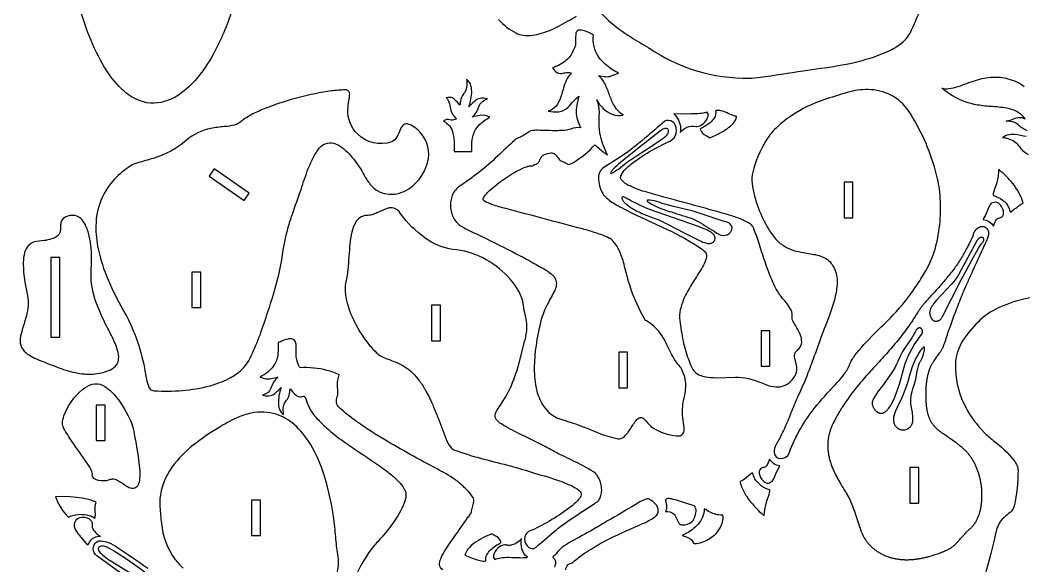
# Model space of a CAD drawing. Extents: x 24.3 to 75.7, y 10.9 to 63.7.
# Drawn here: x 24.48 to 52.75, y 23.83 to 39.21 of the extents above; entities that cross this region are included whole.
import ezdxf

# ---------------------------------------------------------------- set-up
doc = ezdxf.new("R2010")
doc.units = 0
doc.header["$MEASUREMENT"] = 0
doc.layers.get('0').update_dxf_attribs({"linetype": 'CONTINUOUS'})

msp = doc.modelspace()

# ---------------------------------------------------------------- linework, layer by layer
for points in [[(30.444, 39.486, -0.046615), (29.926, 38.258, -0.05196), (29.406, 37.511, -0.070955), (28.894, 37.069, -0.081975), (28.45, 36.889, -0.18302), (27.671, 37.018, -0.072586), (27.265, 37.336, -0.061372), (26.799, 37.977, -0.03999), (26.388, 38.856, -0.039625), (25.871, 40.656, -0.049476)], [(40.666, 39.612, 0.049484), (41.048, 39.2, 0.044019), (41.674, 38.733, 0.002318), (42.18, 38.425, 0.153583), (45.005, 37.572, 0.027756), (45.318, 37.596, 0.002079), (46.529, 37.78, 0.00581), (47.51, 37.925, 0.033332), (48.413, 38.136, 0.033552), (48.972, 38.355, 0.064552), (49.359, 38.61, 0.110698), (49.583, 38.931, 0.003123), (49.792, 39.407, 0.020133)], [(37.953, 39.224, 0.092873), (38.436, 38.846, 0.137871), (38.849, 38.774, 0.045285), (39.092, 38.819, 0.05946), (39.629, 39.031, 0.005913), (40.148, 39.32, -0.003181)], [(52.839, 36.094, -0.090478), (52.583, 36.26, 0.149479), (52.368, 36.354, 0.026068), (52.247, 36.364, 0.077827), (52.481, 36.44, -0.161023), (52.683, 36.46, -0.037766), (52.777, 36.431, 0.165958), (52.369, 36.702, 0.039609), (52.15, 36.745, 0.008312), (51.692, 36.782, -0.030816), (51.292, 36.845, -0.124774), (50.438, 37.294, 0.102599), (50.635, 37.278, 0.05696), (50.895, 37.339, -0.005446), (51.378, 37.509, -0.063267), (51.876, 37.604, -0.07925), (52.295, 37.556, -0.027942), (52.54, 37.473, -0.072777), (52.754, 37.341, -0.014963)], [(52.879, 35.413, -0.091677), (52.738, 35.51, -0.024327), (52.606, 35.664, 0.178347), (52.245, 35.878, 0.030369), (52.139, 35.894, -0.156031), (52.337, 35.99, -0.060302), (52.485, 35.994, -0.026015), (52.81, 35.934, 0.066043)], [(53.176, 31.411, 0.058941), (52.553, 31.299, 0.062858), (51.797, 30.977, 0.057188), (51.517, 30.761, 0.050923), (51.064, 30.24, 0.165683), (50.816, 29.366, 0.114739), (51.107, 28.301, 0.071136), (51.623, 27.591, 0.037496), (51.883, 27.366, -0.062281), (52.461, 26.81, -0.065156), (52.554, 26.65, -0.073072), (52.579, 26.526, -0.058829), (52.471, 25.519, -0.155065), (52.36, 25.342, 0.003947), (52.185, 25.197, 0.116138), (52.018, 24.966, 0.044958), (51.947, 24.742, -0.06998), (50.935, 21.89, -0.054587)], [(36.38, 23.723, -0.256246), (36.292, 23.874, -0.097939), (36.308, 23.992, -0.063887), (36.421, 24.231, -0.012382), (36.71, 24.658, 0.003891), (37.07, 25.176, -0.009279), (37.151, 25.277, 0.083775), (37.192, 25.379, 0.02832), (37.254, 25.675, 0.102924), (37.253, 25.7, 0.075899), (37.224, 25.771, 0.061916), (37.082, 25.95, 0.023684), (36.817, 26.197, 0.020904), (36.721, 26.269, 0.02423), (36.219, 26.565, -0.01007), (34.717, 27.402, -0.027477), (33.849, 27.975, -0.019284), (33.44, 28.313, -0.216506), (33.384, 28.482, -0.058204), (33.424, 28.64, 0.119252), (33.429, 28.669, 0.144226), (33.423, 28.682, 0.020172), (33.416, 28.921, -0.092284), (33.464, 29.212, 0.063215), (33.119, 29.342, 0.075946), (32.367, 29.416, -0.096003), (32.322, 29.492, 0.009357), (32.279, 29.603, -0.072545), (32.252, 29.767), (32.253, 30.016, 0.074414), (32.233, 30.143, 0.290923), (32.124, 30.23, 0.08481), (32.02, 30.224, 0.044237), (31.871, 30.176, 0.017975), (31.743, 30.118, -0.083597), (31.709, 29.66, -0.129438), (31.545, 29.38, -0.06041), (31.349, 29.22, -0.014996), (31.241, 29.153, 0.053556), (31.402, 29.106, 0.08208), (31.546, 29.112, 0.011817), (31.736, 29.155, 0.122241), (31.539, 28.84, -0.162436), (31.435, 28.704, -0.055097), (31.306, 28.638, 0.043317), (31.478, 28.625, 0.171293), (31.651, 28.691, 0.006872), (31.834, 28.861, 0.103565), (31.751, 28.394, 0.089985), (31.799, 28.202, 0.150705), (31.897, 28.095, -0.052998), (31.894, 28.319, -0.151603), (31.978, 28.498, 0.11089), (32.055, 28.649, 0.051676), (32.081, 28.819, 0.037211), (32.251, 28.639, 0.218604), (32.39, 28.599, 0.01564), (32.468, 28.61, 0.043511), (32.508, 28.585, 0.027524), (32.611, 28.312, 0.084241), (32.836, 27.987, 0.011541), (33.102, 27.723, 0.032509), (33.593, 27.335, 0.003212), (34.456, 26.749, -0.016757), (34.903, 26.425, -0.035938), (35.136, 26.211, -0.044502), (35.286, 26.014, -0.037743), (35.328, 25.93, -0.112856), (35.342, 25.804, -0.070197), (35.296, 25.607, -0.04069), (35.163, 25.329, -0.045364), (34.7, 24.687, -0.007859), (34.457, 24.413, 0.035556), (34.276, 24.179, 0.052119), (33.885, 23.443, 0.048738)], [(33.369, 23.471, 0.048804), (33.446, 23.888, 0.041593), (33.444, 24.029, -0.018967), (33.377, 24.516, 0.006224), (33.324, 25.071, 0.042823), (33.043, 26.387, 0.056614), (32.651, 27.266, 0.07419), (32.192, 27.82, 0.101233), (31.69, 28.103, 0.12974), (30.996, 28.136, 0.063277), (30.561, 27.992, 0.033095), (30.083, 27.736, 0.031873), (29.353, 27.233, 0.064094), (28.754, 26.613, 0.135232), (28.416, 25.723, 0.034601), (28.413, 25.494, 0.005571), (28.456, 25.028, 0.13278), (28.836, 24.027, 0.053471), (29.072, 23.773, 0.031193)], [(39.842, 23.726, -0.178558), (39.904, 23.864, -0.118018), (39.998, 23.912, 0.114168), (40.091, 23.974, -0.04177), (40.387, 24.2, -0.029484), (41.083, 24.601, -0.015621), (42.009, 25.024, 0.042781), (42.318, 25.186, 0.030184), (42.388, 25.239, 0.309307), (42.432, 25.475, 0.097882), (42.366, 25.579, 0.092618), (42.223, 25.697, 0.049219), (42.165, 25.719, 0.134639), (42.102, 25.712, 0.055879), (41.897, 25.615, -0.007739), (41.11, 25.151, 0.003782), (40.69, 24.901, -0.002315), (40.074, 24.562, 0.00999), (39.832, 24.419, 0.095527), (39.597, 24.203, -0.062995), (39.498, 24.106, 0.097774), (39.478, 24.09, 0.242041), (39.477, 24.079, 0.242041), (39.486, 24.072, -0.23286), (39.552, 23.968, -0.140348), (39.525, 23.798, -0.115718)], [(28.344, 22.877), (26.639, 24.118, -0.234918), (26.54, 24.313, -0.234918), (26.637, 24.509, -0.058473), (26.683, 24.536, -0.094449), (26.72, 24.54, -0.035142), (26.9, 24.513, -0.064169), (27.162, 24.39, -0.012383), (28.071, 23.765, 0.01223)]]:
    msp.add_lwpolyline(points, format="xyb")
for points in [[(40.667, 35.698, 0.012901), (40.929, 35.473, 0.015733), (41.02, 35.405, -0.055567), (40.82, 35.945, -0.061632), (40.782, 36.315, -0.002772), (40.79, 36.587, 0.097575), (40.721, 36.962, 0.192832), (41.154, 36.555, 0.130108), (41.464, 36.526, -0.12624), (41.19, 36.835, -0.042024), (41.061, 37.142, 0.042817), (40.931, 37.436, 0.064881), (40.766, 37.652, 0.014868), (40.962, 37.616, 0.111717), (41.122, 37.634, 0.010512), (41.327, 37.711, -0.047443), (40.953, 37.968, -0.058574), (40.773, 38.165, -0.184081), (40.623, 38.797, 0.054183), (40.32, 38.918, 0.10662), (40.204, 38.922, 0.293979), (40.129, 38.836, 0.04334), (40.123, 38.792, 0.011201), (40.122, 38.586, -0.084804), (40.092, 38.431, 0.008097), (40.017, 38.267, -0.119651), (39.777, 38.014, -0.05071), (39.585, 37.909, -0.0184), (39.467, 37.863, 0.102429), (39.608, 37.726, 0.203498), (39.77, 37.71, -0.03915), (39.893, 37.736, -0.13014), (40.002, 37.713, 0.080805), (39.887, 37.566, 0.051311), (39.79, 37.334, -0.004904), (39.697, 37.023, -0.09179), (39.569, 36.784, -0.150191), (39.347, 36.644, 0.069385), (39.648, 36.624, 0.175903), (39.916, 36.756, 0.015461), (40.063, 36.926, -0.052664), (40.216, 37.063, 0.046548), (40.143, 36.744, 0.127901), (40.21, 36.293, 0.028888), (40.268, 36.176, 0.115471), (39.989, 36.139, -0.055242), (39.733, 36.098, -0.015503), (39.593, 36.092, -0.009904), (39.05, 36.104, 0.068865), (38.856, 36.086, 0.087235), (38.811, 36.064, -0.048122), (38.601, 35.928, 0.007611), (38.478, 35.875, 0.058807), (38.407, 35.827, 0.009049), (37.923, 35.374, -0.046817), (36.83, 34.512, 0.160511), (36.633, 34.23, 0.21071), (36.702, 33.603, 0.072208), (36.831, 33.449, 0.059158), (36.882, 33.411, 0.014089), (37.479, 33.111, -0.004942), (38.451, 32.626, -0.007344), (39.201, 32.218, -0.043118), (39.463, 32.033, -0.034316), (39.517, 31.978, -0.234228), (39.561, 31.669, -0.039568), (39.532, 31.594, -0.005186), (39.328, 31.209, 0.052125), (39.146, 30.742, 0.036645), (39.007, 30.033, 0.036096), (38.956, 29.386, 0.050163), (39.019, 28.802, 0.07894), (39.199, 28.359, 0.184918), (39.758, 27.945, -0.028754), (40.334, 27.755, -0.004071), (40.759, 27.581, 0.050465), (41.315, 27.416, 0.198576), (41.472, 27.464, 0.058204), (41.556, 27.545, 0.029182), (41.617, 27.625, -0.00982), (41.802, 27.9, -0.099639), (41.907, 28, -0.318276), (42.036, 27.987, -0.075957), (42.098, 27.918, 0.092964), (42.3, 27.727, 0.127515), (42.965, 27.495, 0.056268), (43.064, 27.501, 0.298551), (43.18, 27.644, 0.056292), (43.18, 27.726, 0.003289), (43.142, 28.003, -0.101065), (43.195, 28.641, 0.095055), (43.21, 29.083, 0.024673), (43.188, 29.18, 0.014033), (43.115, 29.367, 0.078482), (43.065, 29.444, -0.06083), (42.864, 29.725, -0.006573), (42.637, 30.179, 0.124557), (42.202, 30.681, 0.027625), (42.086, 30.75), (41.97, 30.962, -0.057415), (41.578, 31.971, -0.002555), (41.472, 32.384, 0.050104), (41.321, 32.77, 0.047367), (41.174, 32.99, 0.086916), (41.061, 33.068, 0.033802), (40.694, 33.213, 0.017041), (40.315, 33.325, -0.002146), (39.24, 33.611, -0.000511), (38.155, 33.897, -0.018129), (37.769, 34.012, -0.036428), (37.551, 34.111, -0.144263), (37.521, 34.148, -0.147086), (37.531, 34.202, -0.072915), (37.594, 34.299, -0.036974), (37.695, 34.405, -0.068286), (38.579, 35.011, -0.036267), (38.739, 35.077, -0.034523), (38.836, 35.099, -0.098796), (38.888, 35.095, -0.140271), (38.945, 35.13, 0.072684), (39.04, 35.165, 0.157191), (39.1, 35.239, -0.050341), (39.153, 35.35, -0.133762), (39.226, 35.414, -0.084637), (39.43, 35.467, -0.12927), (39.531, 35.444, -0.138146), (39.6, 35.356, 0.189224), (39.629, 35.327, 0.209631), (39.719, 35.24, -0.045383), (39.851, 35.182, -0.039253), (39.913, 35.138, 0.084583), (40.059, 35.198, 0.076395)], [(36.703, 35.511), (37.203, 35.511), (37.203, 35.761, -0.090548), (37.274, 36.069, -0.093387), (37.415, 36.265, -0.064945), (37.705, 36.476, 0.134202), (37.435, 36.524, 0.02029), (37.21, 36.474, 0.123904), (37.407, 36.789, -0.184971), (37.538, 36.943, -0.038989), (37.64, 36.992, 0.075554), (37.429, 37.001, 0.153487), (37.271, 36.917, 0.003327), (37.113, 36.769, 0.093294), (37.197, 37.201, 0.085261), (37.157, 37.409, 0.103795), (37.084, 37.511, 0.053369), (37.05, 37.534, -0.052054), (37.052, 37.311, -0.158788), (36.967, 37.131, 0.133946), (36.878, 36.922, 0.02712), (36.865, 36.811, 0.024965), (36.712, 36.976, 0.056056), (36.653, 37.017, 0.151506), (36.558, 37.03, 0.011613), (36.479, 37.02, -0.141295), (36.568, 36.854, 0.01631), (36.61, 36.665, 0.138862), (36.769, 36.417, -0.113757), (36.614, 36.394), (36.528, 36.412, 0.17627), (36.444, 36.39, 0.030077), (36.405, 36.362, -0.222611), (36.668, 36.015, -0.023955), (36.684, 35.933, -0.016782), (36.703, 35.761)], [(28.25, 28.768, 0.081611), (29.826, 28.908, 0.049954), (30.353, 29.109, 0.052739), (30.672, 29.321, 0.111772), (30.988, 29.749, 0.013498), (31.243, 30.361, 0.012), (31.654, 31.623, 0.037828), (31.89, 32.732, -0.036379), (32.055, 33.463, -0.012046), (32.145, 33.744, 0.003231), (32.389, 34.433, -0.016777), (32.594, 35.026, -0.036441), (32.813, 35.472, -0.02392), (32.905, 35.607, -0.153538), (33.131, 35.746, -0.144945), (33.357, 35.725, -0.087822), (33.596, 35.578, -0.061091), (33.953, 35.182, -0.03133), (34.196, 34.788, 0.056376), (34.394, 34.518, 0.197343), (34.874, 34.305, 0.166089), (35.422, 34.456, 0.212106), (35.975, 35.314, 0.249421), (35.688, 36.103, 0.056044), (35.495, 36.246, 0.10467), (35.375, 36.285, 0.234046), (35.25, 36.23, 0.077799), (35.182, 36.124, -0.02275), (35.09, 35.916, -0.176444), (34.942, 35.783, -0.300495), (33.975, 36.005, -0.211564), (33.707, 36.677, -0.039802), (33.746, 36.988, 0.02543), (33.759, 37.121, 0.343018), (33.683, 37.234, 0.087597), (33.638, 37.241, 0.036277), (33.245, 37.211, 0.055806), (31.45, 36.747, 0.018254), (31.068, 36.582, 0.054412), (30.665, 36.326, -0.093612), (30.511, 36.251, -0.038171), (30.228, 36.209, 0.025129), (29.846, 36.156, 0.125942), (29.158, 35.819, -0.102812), (28.226, 35.314, -0.006751), (27.793, 35.19, 0.075353), (27.573, 35.09, 0.051948), (27.14, 34.731, 0.190443), (26.613, 33.416, 0.058911), (26.678, 32.764, 0.047836), (26.954, 31.895, 0.033656), (27.375, 31.054, -0.082801), (27.98, 29.403, -0.010443), (28.034, 29.092, 0.063251), (28.104, 28.865, 0.058577), (28.139, 28.813, 0.198918)], [(47.478, 31.965, -0.05616), (47.483, 31.751, -0.044956), (47.407, 31.326, -0.02991), (47.258, 30.867, 0.010879), (46.901, 29.906, -0.004222), (46.665, 29.268, -0.017239), (46.351, 28.542, 0.012071), (46.162, 28.088, -0.013169), (45.975, 27.648, -0.010987), (45.879, 27.454), (45.766, 27.25, 0.131839), (45.71, 27.026, 0.379605), (45.893, 26.856, 0.310378), (46.136, 27.006, -0.010061), (46.174, 27.122, -0.077095), (46.926, 28.374, -0.01504), (47.5, 29.013, 0.019941), (47.688, 29.237, 0.071595), (47.846, 29.526, -0.068129), (48.03, 29.822, -0.024027), (48.614, 30.454, 0.001961), (49.058, 30.893, 0.047787), (49.745, 31.767, 0.012868), (49.998, 32.173, 0.074149), (50.277, 32.889, 0.086239), (50.375, 34.372, 0.040448), (50.258, 34.959, 0.077596), (49.497, 36.653, 0.246451), (48.358, 37.251, 0.076795), (47.771, 37.169, 0.00887), (47.107, 36.961, 0.063905), (46.209, 36.523, 0.049015), (45.722, 36.122, 0.056789), (45.482, 35.81, 0.079856), (45.11, 34.924, 0.084592), (45.093, 34.608, 0.06593), (45.272, 33.905, 0.040136), (45.559, 33.313, 0.047327), (45.781, 33.014, 0.131152), (46.261, 32.722, 0.031764), (46.542, 32.657, -0.016875), (46.919, 32.591, -0.076245), (47.169, 32.492, -0.167996), (47.421, 32.178, -0.056266)], [(43.065, 36.039, -0.100452), (43.258, 36.192, -0.18927), (43.514, 36.207, 0.105508), (43.595, 36.222, 0.246132), (43.853, 36.503, 0.247896), (43.819, 36.62, -0.08361), (43.711, 36.587, -0.032804), (43.527, 36.568, -0.014932), (43.338, 36.563), (42.891, 36.564, -0.184174), (43.078, 36.177, -0.079888)], [(43.631, 36.134, 0.227633), (43.794, 35.953, -0.071736), (43.899, 35.896), (44.09, 35.98, 0.041495), (44.396, 36.156, 0.052847), (44.559, 36.297, 0.104385), (44.644, 36.443, 0.052169), (44.654, 36.496, -0.061292), (44.563, 36.521, -0.013518), (44.373, 36.601, 0.037128), (44.213, 36.655, 0.075452), (44.097, 36.663, 0.040698), (44.062, 36.656, -0.202914), (44.024, 36.446, -0.081425), (43.907, 36.317, -0.038524), (43.749, 36.207, 0.021271)], [(46.216, 29.071, 0.137334), (46.341, 29.295, 0.098636), (46.339, 29.49), (46.295, 29.681, -0.173343), (46.313, 29.85, -0.070658), (46.345, 29.894, 0.05503), (46.434, 29.981, 0.194913), (46.486, 30.188, 0.087955), (46.434, 30.379, 0.028673), (46.318, 30.596, -0.019498), (46.249, 30.718, -0.126422), (46.217, 30.881, 0.144273), (46.166, 31.086, 0.048486), (46.046, 31.256, -0.007143), (45.906, 31.42, -0.041551), (45.735, 31.706, -0.027615), (45.562, 32.106, -0.013176), (45.295, 32.885, 0.015641), (45.14, 33.33, 0.058002), (45.095, 33.417, 0.089508), (44.991, 33.498, 0.042366), (44.683, 33.638, 0.018037), (44.36, 33.74, 0.00514), (42.572, 34.23, -0.005269), (42.063, 34.376, -0.03368), (41.656, 34.535, -0.019732), (41.519, 34.608, -0.092641), (41.403, 34.717, -0.23344), (41.391, 34.798, -0.100784), (41.439, 34.902, -0.073922), (41.669, 35.138, -0.062512), (42.783, 35.8, 0.217407), (42.955, 36.025, 0.217407), (42.898, 36.303, 0.297503), (42.678, 36.378, 0.065451), (42.631, 36.358, 0.001972), (42.075, 35.88, -0.029691), (41.318, 35.307, -0.016337), (40.953, 35.087, 0.264446), (40.765, 34.768, 0.138904), (40.887, 34.322, 0.069748), (40.992, 34.2, 0.053749), (41.303, 33.983, 0.014856), (41.558, 33.851, 0.010954), (42.681, 33.318, -0.04353), (43.662, 32.769, -0.051783), (43.766, 32.678, -0.205942), (43.808, 32.559, -0.081762), (43.781, 32.434, -0.038425), (43.698, 32.259, -0.010723), (43.413, 31.807, 0.029264), (43.192, 31.407, 0.054827), (43.07, 31.044, 0.070325), (43.053, 30.748, 0.017245), (43.148, 30.168, 0.039661), (43.3, 29.655, 0.015199), (43.381, 29.439, 0.191706), (43.613, 29.21, 0.067691), (43.788, 29.158, 0.045705), (44.067, 29.135), (44.619, 29.15, -0.055827), (44.99, 29.112, -0.022969), (45.112, 29.077, -0.009324), (45.477, 28.943, 0.069331), (45.764, 28.875, 0.202071), (46.149, 29.007, 0.030362)], [(41.547, 35.184, -0.017231), (41.684, 35.285), (41.853, 35.398), (42.23, 35.638), (42.559, 35.861, 0.036088), (42.691, 35.971, 0.231257), (42.738, 36.107, 0.401079), (42.663, 36.158, 0.128028), (42.55, 36.116, 0.026828), (42.508, 36.087), (41.816, 35.545), (41.388, 35.195, 0.020251), (41.173, 35.002, 0.045445), (41.122, 34.936, 0.024181), (41.108, 34.908, 0.298726), (41.114, 34.896, 0.197931), (41.141, 34.9, 0.049768), (41.216, 34.94, 0.018461), (41.337, 35.023)], [(52.365, 33.798, 0.010747), (52.601, 33.98, -0.036075), (52.686, 34.032, -0.037774), (52.725, 34.048, 0.056155), (52.667, 34.221, 0.079355), (52.334, 34.722, 0.04613), (52.028, 35.002, -0.080211), (51.98, 34.629, -0.011525), (51.896, 34.379, 0.151157), (51.887, 34.27, -0.057964), (52.147, 34.14, -0.141438), (52.315, 33.933, -0.017426)], [(44.046, 33.087, 0.160866), (44.005, 33.168, 0.072691), (43.905, 33.249, 0.045468), (43.716, 33.342), (43.579, 33.391), (42.387, 33.804), (42.112, 33.913), (41.871, 34.022), (41.677, 34.118, 0.010178), (41.504, 34.215, 0.153836), (41.44, 34.226, 0.206063), (41.423, 34.211, 0.206063), (41.422, 34.187, 0.119694), (41.464, 34.11, 0.073335), (41.65, 33.946, 0.04109), (41.935, 33.785, 0.034176), (42.335, 33.629, -0.028605), (42.501, 33.563), (42.708, 33.463), (43.179, 33.217), (43.613, 32.998, 0.032894), (43.805, 32.922, 0.197736), (43.974, 32.942, 0.294884), (44.048, 33.056, 0.030345)], [(44.495, 33.248, 0.38176), (44.476, 33.46, 0.158863), (44.278, 33.547), (43.434, 33.823), (42.874, 33.953), (42.637, 34.019, -0.038506), (42.474, 34.079, 0.080632), (42.214, 34.137, 0.021504), (42.158, 34.137, 0.125353), (42.136, 34.127, 0.209031), (42.134, 34.115, 0.209031), (42.14, 34.105, 0.069373), (42.179, 34.074, 0.035892), (42.343, 33.981, 0.04755), (42.82, 33.803, -0.001194), (43.418, 33.611, -0.027963), (43.478, 33.586), (43.577, 33.534, -0.005584), (44.085, 33.218, 0.08596), (44.229, 33.151, 0.202641), (44.433, 33.186, 0.093137)], [(51.891, 33.405, -0.046439), (51.953, 33.565, -0.101028), (52.002, 33.619, -0.102711), (52.067, 33.639, 0.164735), (52.145, 33.679, 0.164829), (52.172, 33.744, 0.151786), (52.137, 33.92, 0.10198), (52.042, 34.042, 0.233463), (51.912, 34.071, 0.073533), (51.837, 34.048, 0.116628), (51.792, 34.006, 0.023585), (51.771, 33.965), (51.693, 33.775, -0.038439), (51.594, 33.595, -0.20383)], [(24.937, 29.666, 0.011339), (25.565, 29.416, 0.039338), (26.103, 29.265, 0.069129), (26.596, 29.243, 0.080893), (27.02, 29.36, 0.125982), (27.198, 29.509, 0.126453), (27.253, 29.668, 0.100132), (27.225, 29.901, 0.035893), (27.126, 30.166, 0.013317), (26.923, 30.573, -0.035205), (26.604, 31.302, -0.089008), (26.478, 32.088), (26.491, 32.416, 0.055597), (26.426, 33.124, 0.055079), (26.316, 33.443, 0.080158), (26.186, 33.619, 0.256667), (25.854, 33.695, 0.053819), (25.733, 33.65, 0.2374), (25.624, 33.491, 0.056178), (25.62, 33.392, -0.040438), (25.608, 33.259, -0.17779), (25.517, 33.118, -0.089273), (25.365, 33.042, -0.045903), (25.153, 32.996), (24.942, 32.972, 0.170939), (24.707, 32.852, 0.110737), (24.605, 32.66, 0.063423), (24.567, 32.38, 0.044713), (24.613, 31.828, 0.006944), (24.685, 31.452, -0.110102), (24.654, 30.876, -0.006317), (24.522, 30.438, 0.070736), (24.477, 30.173, 0.163187), (24.556, 29.934, 0.096891), (24.743, 29.765, 0.038781)], [(39.017, 24.371, -0.000829), (39.59, 24.863, -0.020878), (39.906, 25.096, -0.002372), (40.652, 25.589, 0.013307), (40.752, 25.661, 0.084846), (40.772, 25.685, 0.14823), (40.856, 25.962, 0.109376), (40.792, 26.27, -0.012564), (40.722, 26.396, 0.085845), (40.68, 26.443, 0.036839), (40.193, 26.725, 0.002365), (39.677, 26.973, -0.017757), (39.261, 27.194, 0.013842), (38.662, 27.495, -0.0188), (38.153, 27.758, -0.012103), (37.991, 27.857, -0.089501), (37.872, 27.986, -0.222164), (37.865, 28.128, -0.054068), (37.912, 28.226, 0.014382), (38.147, 28.59, 0.055231), (38.442, 29.251, 0.011751), (38.521, 29.52), (38.695, 30.182, 0.046707), (38.751, 30.551, 0.064728), (38.73, 30.778, -0.011234), (38.677, 31.027), (38.647, 31.23, 0.057124), (38.59, 31.42, 0.081939), (38.287, 31.902, 0.181036), (36.774, 32.737, -0.123619), (35.973, 33.011, -0.084261), (35.277, 33.644, -0.014779), (35.151, 33.813, 0.283563), (34.883, 33.916, 0.055248), (34.786, 33.891, 0.014269), (34.525, 33.775, -0.023499), (34.396, 33.727, -0.074953), (34.24, 33.708, 0.227275), (33.952, 33.55, 0.073253), (33.86, 33.37, 0.048857), (33.79, 33.093, 0.014785), (33.766, 32.902, 0.005719), (33.709, 32.186, -0.03514), (33.65, 31.836, 0.090083), (33.641, 31.473, 0.068972), (33.827, 30.852, 0.068715), (34.321, 30.043, 0.039777), (34.573, 29.789, 0.075501), (34.72, 29.703, -0.004639), (35.072, 29.569, -0.136792), (35.708, 29.069, -0.037157), (35.89, 28.789, -0.028898), (36.087, 28.391, -0.010083), (36.227, 28.047, -0.001832), (36.457, 27.447, 0.059657), (36.594, 27.183, 0.137546), (36.696, 27.107, 0.027366), (37.441, 26.867, 0.001771), (38.2, 26.671, -0.012437), (38.875, 26.473, -0.010818), (39.61, 26.251, -0.035053), (40.091, 26.046, -0.031518), (40.189, 25.984, -0.042406), (40.251, 25.927, -0.308175), (40.264, 25.798, -0.062454), (40.226, 25.734, -0.063963), (39.988, 25.5, -0.05555), (38.886, 24.837, 0.027251), (38.799, 24.799, 0.284142), (38.683, 24.586, 0.229958), (38.805, 24.35, 0.295555), (38.981, 24.344, 0.059967)], [(27.709, 26.025, -0.179368), (27.547, 26.036, -0.052281), (27.441, 26.094, 0.024888), (27.223, 26.238, 0.129659), (27.067, 26.274, 0.062901), (26.966, 26.248, -0.117432), (26.689, 26.239, -0.092649), (26.558, 26.297, -0.295372), (26.512, 26.417, 0.133287), (26.498, 26.497, 0.04173), (26.367, 26.726, -0.001191), (25.947, 27.325, -0.02481), (25.701, 27.724, -0.122538), (25.671, 27.846, -0.084511), (25.713, 28.056, -0.134311), (26.235, 28.806, -0.095518), (26.505, 28.951, -0.193142), (26.809, 28.919, -0.088782), (27.124, 28.66, -0.088714), (27.62, 27.839, -0.049636), (27.691, 27.558, 0.004536), (27.779, 27.072, -0.035982), (27.849, 26.42, -0.044017), (27.829, 26.196, -0.123583), (27.768, 26.063, -0.126056)], [(45.583, 26.838, 0.092674), (45.558, 26.795, -0.011144), (45.519, 26.682, -0.290678), (45.391, 26.603, 0.328213), (45.294, 26.501, 0.217966), (45.366, 26.269, 0.112149), (45.487, 26.174, 0.247899), (45.607, 26.188, 0.139484), (45.703, 26.282, 0.027988), (45.741, 26.381, -0.037617), (45.873, 26.654, -0.185198), (45.695, 26.72, -0.061496)], [(45.107, 26.458, 0.010757), (44.88, 26.278, -0.066432), (44.753, 26.204, 0.080783), (44.78, 26.094, 0.053008), (44.931, 25.805, 0.077447), (45.434, 25.245, -0.072757), (45.487, 25.591, -0.0054), (45.571, 25.849, 0.108939), (45.586, 25.975, -0.192344), (45.17, 26.284, -0.085944)], [(25.842, 25.208, -0.084957), (25.992, 25.264, -0.137526), (26.47, 25.24, -0.063007), (26.586, 25.179, 0.053787), (26.597, 25.288, -0.02293), (26.595, 25.523, -0.067723), (26.616, 25.619, 0.073343), (26.519, 25.667, 0.031592), (26.36, 25.713), (26.223, 25.74), (26.064, 25.762), (25.884, 25.777), (25.687, 25.784), (25.475, 25.78, 0.094515), (25.777, 25.267, 0.03823)], [(42.651, 25.369, -0.215462), (42.893, 25.286, -0.056196), (42.929, 25.24), (43.025, 25.039, 0.212766), (43.129, 24.986, 0.215186), (43.4, 25.081, 0.196494), (43.513, 25.414, 0.138517), (43.477, 25.503, 0.051825), (43.458, 25.521), (43.043, 25.661, 0.026405), (42.82, 25.721, 0.046192), (42.711, 25.731, 0.126844), (42.667, 25.716, 0.260898), (42.655, 25.678, 0.030349), (42.68, 25.556, -0.120674), (42.673, 25.413, -0.06)], [(43.126, 24.69, -0.051206), (43.335, 24.609, -0.210389), (43.419, 24.507, 0.225412), (43.468, 24.464, 0.088235), (43.681, 24.502, 0.096363), (44.028, 24.701, 0.074347), (44.194, 24.903, 0.151399), (44.271, 25.26, 0.064528), (44.246, 25.264, -0.121369), (43.91, 25.347, -0.03227), (43.743, 25.445, -0.190034), (43.561, 24.996, -0.082182), (43.242, 24.751, -0.014583)], [(26.739, 24.659, 0.292502), (26.427, 24.505, 0.051047), (26.381, 24.416), (26.16, 24.686, -0.046288), (26.031, 24.876, -0.273491), (26.044, 25.113, -0.218244), (26.207, 25.205, -0.323253), (26.509, 25.055, -0.134876), (26.51, 25.027, 0.214), (26.555, 24.831, 0.067065), (26.669, 24.713, 0.020954)], [(38.028, 24.491, 0.222557), (37.898, 24.659, -0.028766), (37.787, 24.715, -0.064489), (37.76, 24.738, 0.067174), (37.266, 24.475, 0.053602), (37.101, 24.324, 0.076646), (37.018, 24.185, 0.037403), (37.003, 24.134), (37.187, 24.062), (37.352, 24.005, 0.04789), (37.517, 23.969, 0.079134), (37.595, 23.975, -0.167285), (37.624, 24.149, -0.081084), (37.725, 24.284, -0.078924)], [(37.843, 24.016, -0.07016), (38.009, 24.061, -0.036744), (38.237, 24.076, -0.002038), (38.639, 24.065, 0.035161), (38.746, 24.074), (38.762, 24.077, -0.159679), (38.611, 24.317, -0.107645), (38.597, 24.603, -0.150965), (38.319, 24.419, -0.069683), (38.225, 24.409, -0.040549), (38.13, 24.431, 0.172385), (37.941, 24.339, 0.13937), (37.807, 24.125, 0.271577)], [(28.973, 22.891), (27.855, 23.753), (27.5, 24.005), (27.18, 24.215, 0.027276), (26.947, 24.346, 0.025132), (26.839, 24.39, 0.246844), (26.699, 24.362, 0.338963), (26.685, 24.282, 0.098868), (26.758, 24.182, 0.047204), (26.94, 24.033), (29.3, 22.57, 0.053158), (29.365, 22.551, 0.332463), (29.372, 22.557, 0.203211), (29.362, 22.573, 0.037616), (29.319, 22.613)]]:
    msp.add_lwpolyline(points, format="xyb", close=True)
for points in [[(30.929, 34.329), (29.944, 35.014), (29.801, 34.808), (30.787, 34.124)], [(47.932, 34.639), (47.682, 34.639), (47.682, 33.639), (47.932, 33.639)], [(50.066, 24.099), (50.136, 24.119), (50.172, 24.13), (50.208, 24.141), (50.243, 24.152), (50.279, 24.163), (50.314, 24.175), (50.35, 24.187), (50.385, 24.199), (50.402, 24.206), (50.42, 24.213), (50.437, 24.219), (50.455, 24.226), (50.472, 24.233), (50.489, 24.241), (50.506, 24.248), (50.523, 24.256), (50.54, 24.263), (50.557, 24.271), (50.574, 24.279), (50.59, 24.288), (50.607, 24.296), (50.623, 24.305), (50.643, 24.316), (50.663, 24.328), (50.683, 24.341), (50.702, 24.353), (50.721, 24.367), (50.74, 24.38), (50.758, 24.394), (50.776, 24.409), (50.791, 24.421), (50.805, 24.434), (50.819, 24.447), (50.833, 24.461), (50.846, 24.474), (50.86, 24.488), (50.873, 24.502), (50.886, 24.516), (50.899, 24.53), (50.912, 24.544), (50.937, 24.573), (50.962, 24.602), (50.987, 24.631), (51.014, 24.661), (51.041, 24.691), (51.068, 24.72), (51.095, 24.75), (51.109, 24.764), (51.123, 24.779), (51.137, 24.793), (51.151, 24.807), (51.166, 24.821), (51.18, 24.835), (51.195, 24.849), (51.21, 24.862), (51.223, 24.873), (51.235, 24.885), (51.247, 24.896), (51.26, 24.908), (51.271, 24.92), (51.283, 24.932), (51.295, 24.944), (51.306, 24.957), (51.317, 24.97), (51.328, 24.983), (51.339, 24.996), (51.349, 25.009), (51.359, 25.023), (51.368, 25.037), (51.377, 25.051), (51.386, 25.066), (51.398, 25.087), (51.41, 25.108), (51.421, 25.13), (51.432, 25.151), (51.442, 25.173), (51.451, 25.195), (51.461, 25.218), (51.469, 25.24), (51.478, 25.263), (51.486, 25.285), (51.493, 25.308), (51.5, 25.331), (51.507, 25.355), (51.513, 25.378), (51.519, 25.401), (51.525, 25.425), (51.53, 25.448), (51.534, 25.472), (51.539, 25.496), (51.543, 25.52), (51.546, 25.544), (51.55, 25.568), (51.553, 25.592), (51.555, 25.616), (51.558, 25.64), (51.56, 25.664), (51.561, 25.688), (51.563, 25.712), (51.564, 25.736), (51.565, 25.761), (51.565, 25.785), (51.565, 25.809), (51.565, 25.835), (51.565, 25.861), (51.564, 25.887), (51.563, 25.913), (51.562, 25.939), (51.561, 25.965), (51.559, 25.991), (51.556, 26.017), (51.554, 26.043), (51.551, 26.069), (51.547, 26.095), (51.544, 26.121), (51.54, 26.147), (51.536, 26.173), (51.531, 26.198), (51.526, 26.224), (51.521, 26.25), (51.515, 26.275), (51.509, 26.301), (51.503, 26.326), (51.497, 26.352), (51.49, 26.377), (51.482, 26.402), (51.475, 26.427), (51.467, 26.452), (51.459, 26.477), (51.45, 26.501), (51.442, 26.526), (51.432, 26.55), (51.423, 26.575), (51.413, 26.599), (51.403, 26.623), (51.392, 26.646), (51.382, 26.67), (51.371, 26.693), (51.359, 26.716), (51.347, 26.739), (51.335, 26.762), (51.322, 26.785), (51.309, 26.807), (51.296, 26.829), (51.282, 26.851), (51.268, 26.873), (51.254, 26.895), (51.239, 26.916), (51.224, 26.937), (51.208, 26.957), (51.192, 26.978), (51.177, 26.997), (51.161, 27.016), (51.144, 27.034), (51.127, 27.053), (51.11, 27.07), (51.093, 27.088), (51.075, 27.105), (51.057, 27.122), (51.039, 27.139), (51.02, 27.156), (51.002, 27.172), (50.983, 27.188), (50.964, 27.204), (50.944, 27.22), (50.925, 27.235), (50.905, 27.251), (50.885, 27.266), (50.865, 27.281), (50.845, 27.296), (50.825, 27.31), (50.784, 27.339), (50.744, 27.368), (50.703, 27.396), (50.662, 27.424), (50.58, 27.479), (50.518, 27.522), (50.486, 27.544), (50.455, 27.566), (50.424, 27.589), (50.408, 27.6), (50.393, 27.612), (50.378, 27.623), (50.363, 27.635), (50.348, 27.647), (50.333, 27.659), (50.319, 27.672), (50.304, 27.684), (50.29, 27.697), (50.276, 27.71), (50.263, 27.724), (50.249, 27.737), (50.236, 27.751), (50.224, 27.765), (50.211, 27.779), (50.199, 27.794), (50.187, 27.809), (50.176, 27.824), (50.165, 27.84), (50.155, 27.856), (50.144, 27.872), (50.135, 27.889), (50.125, 27.907), (50.115, 27.926), (50.106, 27.945), (50.097, 27.964), (50.089, 27.983), (50.081, 28.002), (50.074, 28.022), (50.067, 28.042), (50.06, 28.061), (50.054, 28.081), (50.048, 28.101), (50.043, 28.121), (50.038, 28.141), (50.033, 28.162), (50.029, 28.182), (50.025, 28.203), (50.021, 28.223), (50.017, 28.244), (50.014, 28.264), (50.011, 28.285), (50.008, 28.306), (50.006, 28.327), (50.004, 28.347), (50.002, 28.368), (50, 28.389), (49.998, 28.41), (49.997, 28.431), (49.996, 28.452), (49.993, 28.493), (49.992, 28.535), (49.99, 28.584), (49.99, 28.634), (49.989, 28.659), (49.989, 28.684), (49.989, 28.709), (49.99, 28.734), (49.99, 28.759), (49.991, 28.784), (49.992, 28.809), (49.993, 28.834), (49.994, 28.859), (49.996, 28.884), (49.997, 28.909), (50, 28.934), (50.002, 28.959), (50.004, 28.984), (50.007, 29.009), (50.01, 29.034), (50.014, 29.058), (50.018, 29.083), (50.022, 29.108), (50.026, 29.132), (50.031, 29.157), (50.036, 29.181), (50.042, 29.206), (50.048, 29.23), (50.054, 29.254), (50.06, 29.278), (50.068, 29.302), (50.075, 29.326), (50.079, 29.337), (50.082, 29.348), (50.09, 29.37), (50.099, 29.392), (50.108, 29.413), (50.117, 29.435), (50.127, 29.456), (50.137, 29.477), (50.147, 29.498), (50.155, 29.513), (50.163, 29.528), (50.171, 29.543), (50.18, 29.557), (50.189, 29.572), (50.198, 29.586), (50.207, 29.6), (50.217, 29.614), (50.236, 29.642), (50.256, 29.67), (50.276, 29.697), (50.295, 29.724), (50.32, 29.758), (50.344, 29.792), (50.369, 29.827), (50.381, 29.844), (50.393, 29.861), (50.404, 29.879), (50.416, 29.896), (50.427, 29.914), (50.437, 29.932), (50.448, 29.95), (50.457, 29.969), (50.462, 29.978), (50.467, 29.988), (50.471, 29.997), (50.475, 30.007), (50.485, 30.03), (50.494, 30.054), (50.503, 30.077), (50.512, 30.101), (50.52, 30.125), (50.529, 30.149), (50.536, 30.173), (50.544, 30.197), (50.559, 30.246), (50.574, 30.294), (50.589, 30.343), (50.597, 30.367), (50.605, 30.391), (50.625, 30.448), (50.644, 30.504), (50.664, 30.561), (50.684, 30.618), (50.704, 30.674), (50.724, 30.731), (50.744, 30.787), (50.765, 30.843), (50.786, 30.9), (50.807, 30.956), (50.829, 31.012), (50.85, 31.068), (50.872, 31.124), (50.894, 31.18), (50.916, 31.235), (50.938, 31.291), (50.961, 31.347), (50.983, 31.402), (51.006, 31.458), (51.029, 31.513), (51.052, 31.568), (51.076, 31.624), (51.099, 31.679), (51.123, 31.734), (51.147, 31.789), (51.171, 31.844), (51.196, 31.899), (51.22, 31.954), (51.245, 32.008), (51.27, 32.063), (51.295, 32.117), (51.32, 32.172), (51.343, 32.222), (51.366, 32.272), (51.412, 32.373), (51.503, 32.575), (51.549, 32.676), (51.595, 32.777), (51.618, 32.827), (51.641, 32.877), (51.665, 32.927), (51.688, 32.977), (51.695, 32.99), (51.701, 33.003), (51.707, 33.016), (51.712, 33.03), (51.718, 33.043), (51.723, 33.057), (51.728, 33.07), (51.733, 33.084), (51.737, 33.098), (51.741, 33.112), (51.745, 33.126), (51.748, 33.14), (51.75, 33.154), (51.753, 33.169), (51.754, 33.183), (51.756, 33.198), (51.756, 33.209), (51.756, 33.22), (51.755, 33.231), (51.754, 33.236), (51.754, 33.242), (51.753, 33.247), (51.752, 33.252), (51.75, 33.258), (51.749, 33.263), (51.747, 33.268), (51.746, 33.274), (51.744, 33.279), (51.742, 33.284), (51.738, 33.292), (51.734, 33.3), (51.729, 33.307), (51.724, 33.314), (51.719, 33.321), (51.713, 33.328), (51.707, 33.334), (51.7, 33.34), (51.694, 33.346), (51.687, 33.351), (51.679, 33.356), (51.672, 33.36), (51.664, 33.365), (51.656, 33.369), (51.648, 33.372), (51.64, 33.376), (51.634, 33.378), (51.629, 33.38), (51.623, 33.381), (51.618, 33.383), (51.612, 33.384), (51.606, 33.385), (51.601, 33.386), (51.595, 33.387), (51.589, 33.387), (51.584, 33.388), (51.578, 33.388), (51.572, 33.388), (51.566, 33.388), (51.56, 33.388), (51.555, 33.387), (51.549, 33.387), (51.543, 33.386), (51.537, 33.385), (51.532, 33.384), (51.526, 33.383), (51.515, 33.38), (51.504, 33.377), (51.493, 33.373), (51.482, 33.368), (51.472, 33.363), (51.462, 33.358), (51.453, 33.353), (51.445, 33.348), (51.437, 33.342), (51.429, 33.336), (51.422, 33.33), (51.414, 33.324), (51.407, 33.318), (51.4, 33.311), (51.393, 33.304), (51.386, 33.297), (51.38, 33.29), (51.374, 33.282), (51.368, 33.274), (51.362, 33.266), (51.357, 33.258), (51.352, 33.25), (51.343, 33.233), (51.338, 33.224), (51.333, 33.215), (51.329, 33.206), (51.327, 33.202), (51.326, 33.197), (51.324, 33.192), (51.323, 33.188), (51.322, 33.183), (51.321, 33.178), (51.32, 33.169), (51.318, 33.161), (51.316, 33.153), (51.314, 33.144), (51.311, 33.136), (51.308, 33.128), (51.305, 33.121), (51.302, 33.113), (51.295, 33.097), (51.288, 33.082), (51.28, 33.067), (51.273, 33.051), (51.262, 33.027), (51.25, 33.003), (51.239, 32.98), (51.227, 32.956), (51.203, 32.909), (51.179, 32.863), (51.154, 32.816), (51.129, 32.77), (51.08, 32.677), (51.069, 32.657), (51.058, 32.638), (51.037, 32.599), (51.014, 32.56), (50.992, 32.522), (50.969, 32.484), (50.945, 32.447), (50.921, 32.409), (50.897, 32.372), (50.872, 32.336), (50.847, 32.299), (50.821, 32.263), (50.796, 32.227), (50.769, 32.191), (50.743, 32.156), (50.716, 32.121), (50.689, 32.086), (50.661, 32.051), (50.634, 32.016), (50.606, 31.982), (50.578, 31.947), (50.549, 31.913), (50.521, 31.879), (50.492, 31.846), (50.463, 31.812), (50.434, 31.779), (50.405, 31.745), (50.375, 31.712), (50.346, 31.679), (50.286, 31.613), (50.227, 31.548), (50.16, 31.475), (50.126, 31.439), (50.093, 31.402), (50.06, 31.366), (50.027, 31.329), (49.994, 31.291), (49.962, 31.254), (49.946, 31.235), (49.93, 31.216), (49.915, 31.197), (49.899, 31.178), (49.884, 31.159), (49.869, 31.139), (49.854, 31.12), (49.839, 31.1), (49.824, 31.08), (49.81, 31.06), (49.796, 31.04), (49.782, 31.019), (49.768, 30.999), (49.755, 30.978), (49.742, 30.957), (49.729, 30.936), (49.713, 30.91), (49.697, 30.883), (49.68, 30.857), (49.664, 30.831), (49.647, 30.805), (49.631, 30.779), (49.614, 30.754), (49.597, 30.728), (49.58, 30.702), (49.563, 30.677), (49.545, 30.651), (49.528, 30.626), (49.51, 30.601), (49.492, 30.576), (49.457, 30.526), (49.42, 30.476), (49.383, 30.427), (49.346, 30.378), (49.309, 30.329), (49.271, 30.281), (49.232, 30.233), (49.194, 30.185), (49.155, 30.137), (49.115, 30.09), (49.076, 30.043), (49.036, 29.996), (48.996, 29.949), (48.955, 29.903), (48.915, 29.856), (48.874, 29.81), (48.833, 29.764), (48.792, 29.719), (48.75, 29.673), (48.709, 29.627), (48.667, 29.582), (48.584, 29.491), (48.501, 29.401), (48.459, 29.357), (48.418, 29.312), (48.378, 29.267), (48.337, 29.221), (48.297, 29.176), (48.257, 29.13), (48.217, 29.084), (48.177, 29.038), (48.138, 28.991), (48.099, 28.944), (48.061, 28.897), (48.022, 28.85), (47.985, 28.802), (47.947, 28.754), (47.91, 28.706), (47.874, 28.657), (47.838, 28.608), (47.802, 28.559), (47.785, 28.534), (47.767, 28.509), (47.75, 28.484), (47.733, 28.459), (47.715, 28.434), (47.698, 28.409), (47.682, 28.384), (47.665, 28.358), (47.648, 28.333), (47.632, 28.307), (47.616, 28.281), (47.6, 28.256), (47.584, 28.23), (47.568, 28.204), (47.552, 28.178), (47.537, 28.152), (47.522, 28.125), (47.506, 28.099), (47.491, 28.073), (47.477, 28.046), (47.462, 28.02), (47.447, 27.993), (47.433, 27.966), (47.419, 27.939), (47.405, 27.912), (47.391, 27.885), (47.378, 27.858), (47.364, 27.83), (47.356, 27.814), (47.348, 27.797), (47.341, 27.78), (47.334, 27.763), (47.326, 27.746), (47.319, 27.728), (47.313, 27.711), (47.306, 27.694), (47.3, 27.676), (47.294, 27.659), (47.288, 27.641), (47.283, 27.624), (47.277, 27.606), (47.272, 27.588), (47.267, 27.57), (47.262, 27.552), (47.258, 27.534), (47.254, 27.516), (47.25, 27.498), (47.246, 27.48), (47.243, 27.462), (47.24, 27.444), (47.237, 27.425), (47.234, 27.407), (47.232, 27.389), (47.229, 27.37), (47.227, 27.352), (47.226, 27.333), (47.224, 27.315), (47.223, 27.296), (47.222, 27.278), (47.222, 27.259), (47.221, 27.231), (47.221, 27.203), (47.222, 27.174), (47.223, 27.146), (47.225, 27.118), (47.227, 27.09), (47.23, 27.062), (47.234, 27.034), (47.238, 27.006), (47.242, 26.978), (47.247, 26.95), (47.253, 26.923), (47.259, 26.895), (47.265, 26.867), (47.272, 26.84), (47.279, 26.813), (47.288, 26.783), (47.297, 26.753), (47.307, 26.723), (47.317, 26.694), (47.328, 26.664), (47.338, 26.635), (47.35, 26.606), (47.362, 26.578), (47.374, 26.549), (47.386, 26.521), (47.399, 26.492), (47.412, 26.464), (47.425, 26.436), (47.439, 26.408), (47.453, 26.381), (47.468, 26.353), (47.482, 26.326), (47.497, 26.298), (47.512, 26.271), (47.527, 26.244), (47.543, 26.217), (47.558, 26.19), (47.574, 26.163), (47.59, 26.136), (47.622, 26.082), (47.655, 26.029), (47.688, 25.976), (47.721, 25.923), (47.737, 25.898), (47.752, 25.871), (47.767, 25.845), (47.782, 25.818), (47.796, 25.792), (47.81, 25.765), (47.823, 25.737), (47.836, 25.71), (47.849, 25.682), (47.861, 25.655), (47.873, 25.627), (47.885, 25.599), (47.896, 25.571), (47.908, 25.542), (47.919, 25.514), (47.929, 25.485), (47.94, 25.457), (47.95, 25.428), (47.96, 25.399), (47.971, 25.371), (47.99, 25.313), (48.01, 25.255), (48.048, 25.14), (48.067, 25.082), (48.086, 25.025), (48.108, 24.959), (48.119, 24.926), (48.131, 24.894), (48.143, 24.861), (48.155, 24.829), (48.167, 24.796), (48.173, 24.78), (48.18, 24.764), (48.19, 24.742), (48.199, 24.72), (48.21, 24.698), (48.221, 24.676), (48.232, 24.655), (48.244, 24.633), (48.256, 24.612), (48.268, 24.592), (48.281, 24.571), (48.295, 24.551), (48.309, 24.531), (48.323, 24.512), (48.338, 24.493), (48.353, 24.474), (48.361, 24.465), (48.369, 24.455), (48.377, 24.446), (48.385, 24.437), (48.395, 24.427), (48.405, 24.417), (48.414, 24.407), (48.424, 24.398), (48.434, 24.388), (48.444, 24.378), (48.454, 24.369), (48.464, 24.36), (48.474, 24.35), (48.485, 24.341), (48.495, 24.332), (48.506, 24.324), (48.527, 24.306), (48.549, 24.289), (48.571, 24.273), (48.593, 24.257), (48.616, 24.242), (48.639, 24.227), (48.663, 24.212), (48.687, 24.198), (48.711, 24.184), (48.736, 24.171), (48.755, 24.161), (48.774, 24.152), (48.793, 24.143), (48.813, 24.134), (48.833, 24.125), (48.852, 24.117), (48.872, 24.109), (48.892, 24.102), (48.912, 24.094), (48.932, 24.087), (48.952, 24.081), (48.973, 24.074), (48.993, 24.068), (49.013, 24.063), (49.034, 24.057), (49.055, 24.052), (49.075, 24.047), (49.096, 24.043), (49.117, 24.039), (49.138, 24.035), (49.159, 24.031), (49.18, 24.028), (49.201, 24.024), (49.222, 24.022), (49.243, 24.019), (49.264, 24.017), (49.285, 24.015), (49.306, 24.013), (49.328, 24.011), (49.349, 24.01), (49.37, 24.009), (49.391, 24.008), (49.413, 24.008), (49.434, 24.008), (49.456, 24.008), (49.477, 24.008), (49.498, 24.008), (49.52, 24.009), (49.541, 24.01), (49.562, 24.011), (49.584, 24.012), (49.605, 24.014), (49.626, 24.016), (49.648, 24.018), (49.669, 24.02), (49.69, 24.022), (49.712, 24.025), (49.733, 24.028), (49.754, 24.031), (49.775, 24.034), (49.796, 24.038), (49.817, 24.041), (49.838, 24.045), (49.859, 24.049), (49.88, 24.053), (49.901, 24.058), (49.922, 24.062), (49.943, 24.067), (49.963, 24.072), (49.984, 24.077), (50.004, 24.082), (50.025, 24.087), (50.045, 24.093)], [(50.91, 32.054), (50.893, 32.021), (50.874, 31.988), (50.852, 31.953), (50.827, 31.918), (50.771, 31.847), (50.708, 31.773), (50.422, 31.47), (50.286, 31.321), (50.227, 31.249), (50.2, 31.214), (50.176, 31.18), (50.154, 31.146), (50.135, 31.113), (50.119, 31.08), (50.112, 31.065), (50.106, 31.049), (50.101, 31.034), (50.097, 31.019), (50.094, 31.004), (50.092, 30.989), (50.09, 30.975), (50.09, 30.968), (50.09, 30.961), (50.091, 30.954), (50.091, 30.947), (50.092, 30.941), (50.093, 30.934), (50.099, 30.908), (50.105, 30.885), (50.112, 30.863), (50.12, 30.842), (50.129, 30.824), (50.134, 30.815), (50.139, 30.807), (50.144, 30.799), (50.149, 30.792), (50.154, 30.785), (50.16, 30.779), (50.165, 30.772), (50.171, 30.767), (50.177, 30.761), (50.183, 30.756), (50.189, 30.752), (50.195, 30.748), (50.201, 30.744), (50.208, 30.74), (50.214, 30.737), (50.22, 30.735), (50.227, 30.732), (50.234, 30.73), (50.24, 30.728), (50.247, 30.727), (50.254, 30.726), (50.26, 30.725), (50.267, 30.725), (50.274, 30.725), (50.281, 30.726), (50.288, 30.726), (50.294, 30.727), (50.301, 30.728), (50.308, 30.73), (50.315, 30.732), (50.322, 30.734), (50.328, 30.737), (50.335, 30.739), (50.341, 30.742), (50.348, 30.746), (50.355, 30.749), (50.361, 30.753), (50.367, 30.757), (50.38, 30.766), (50.392, 30.777), (50.403, 30.788), (50.414, 30.8), (50.425, 30.813), (50.434, 30.827), (50.444, 30.841), (50.452, 30.857), (50.968, 31.87), (51.322, 32.531), (51.467, 32.779), (51.524, 32.868), (51.548, 32.901), (51.558, 32.915), (51.568, 32.927), (51.58, 32.941), (51.59, 32.955), (51.595, 32.962), (51.599, 32.969), (51.602, 32.975), (51.605, 32.982), (51.608, 32.988), (51.611, 32.994), (51.613, 33), (51.614, 33.006), (51.616, 33.011), (51.617, 33.017), (51.617, 33.022), (51.617, 33.027), (51.617, 33.032), (51.617, 33.037), (51.617, 33.039), (51.616, 33.042), (51.616, 33.044), (51.615, 33.046), (51.615, 33.048), (51.614, 33.05), (51.613, 33.052), (51.613, 33.054), (51.612, 33.056), (51.611, 33.058), (51.61, 33.06), (51.609, 33.062), (51.608, 33.063), (51.606, 33.065), (51.605, 33.067), (51.604, 33.068), (51.603, 33.07), (51.601, 33.071), (51.6, 33.073), (51.598, 33.074), (51.597, 33.075), (51.595, 33.077), (51.593, 33.078), (51.592, 33.079), (51.59, 33.08), (51.588, 33.081), (51.586, 33.082), (51.584, 33.083), (51.58, 33.084), (51.576, 33.086), (51.572, 33.087), (51.567, 33.087), (51.563, 33.088), (51.558, 33.088), (51.553, 33.088), (51.548, 33.088), (51.543, 33.087), (51.538, 33.087), (51.533, 33.086), (51.527, 33.084), (51.522, 33.083), (51.517, 33.081), (51.511, 33.078), (51.506, 33.076), (51.5, 33.073), (51.494, 33.07), (51.489, 33.066), (51.483, 33.062), (51.478, 33.058), (51.472, 33.054), (51.466, 33.049), (51.461, 33.044), (51.455, 33.038), (51.45, 33.032), (51.439, 33.02), (51.429, 33.005), (51.419, 32.99)], [(25.594, 32.524), (25.344, 32.524), (25.344, 30.274), (25.594, 30.274)], [(29.567, 32.111), (29.317, 32.111), (29.317, 31.111), (29.567, 31.111)], [(36.313, 31.176), (36.063, 31.176), (36.063, 30.176), (36.313, 30.176)], [(49.009, 28.382), (49.088, 28.543), (49.15, 28.688), (49.199, 28.825), (49.24, 28.956), (49.406, 29.536), (49.435, 29.619), (49.466, 29.697), (49.497, 29.769), (49.529, 29.835), (49.594, 29.954), (49.658, 30.056), (49.863, 30.349), (49.867, 30.356), (49.871, 30.363), (49.874, 30.371), (49.877, 30.378), (49.88, 30.385), (49.882, 30.392), (49.884, 30.399), (49.885, 30.406), (49.886, 30.413), (49.887, 30.42), (49.888, 30.427), (49.888, 30.433), (49.888, 30.44), (49.888, 30.446), (49.887, 30.452), (49.886, 30.458), (49.885, 30.464), (49.884, 30.47), (49.882, 30.475), (49.88, 30.481), (49.878, 30.486), (49.876, 30.491), (49.874, 30.495), (49.871, 30.5), (49.868, 30.504), (49.865, 30.508), (49.861, 30.512), (49.858, 30.516), (49.854, 30.519), (49.85, 30.522), (49.847, 30.525), (49.842, 30.528), (49.838, 30.53), (49.834, 30.532), (49.829, 30.534), (49.825, 30.535), (49.82, 30.536), (49.815, 30.537), (49.81, 30.537), (49.805, 30.538), (49.8, 30.537), (49.795, 30.537), (49.79, 30.536), (49.784, 30.534), (49.779, 30.533), (49.774, 30.531), (49.768, 30.528), (49.763, 30.525), (49.757, 30.522), (49.752, 30.518), (49.746, 30.514), (49.741, 30.509), (49.736, 30.504), (49.73, 30.499), (49.725, 30.493), (49.719, 30.487), (49.714, 30.48), (49.709, 30.473), (49.699, 30.456), (49.689, 30.438), (49.679, 30.418), (49.659, 30.376), (49.637, 30.335), (49.612, 30.295), (49.585, 30.255), (49.463, 30.084), (49.397, 29.986), (49.329, 29.874), (49.295, 29.812), (49.262, 29.745), (49.229, 29.673), (49.197, 29.595), (49.18, 29.554), (49.161, 29.513), (49.117, 29.428), (49.065, 29.341), (49.009, 29.254), (48.759, 28.91), (48.643, 28.751), (48.592, 28.677), (48.548, 28.609), (48.529, 28.577), (48.512, 28.546), (48.498, 28.517), (48.487, 28.489), (48.482, 28.476), (48.478, 28.463), (48.475, 28.451), (48.473, 28.439), (48.472, 28.428), (48.471, 28.423), (48.471, 28.418), (48.471, 28.412), (48.471, 28.407), (48.472, 28.402), (48.472, 28.398), (48.476, 28.379), (48.481, 28.359), (48.488, 28.34), (48.495, 28.32), (48.504, 28.301), (48.514, 28.282), (48.525, 28.264), (48.537, 28.246), (48.55, 28.229), (48.563, 28.213), (48.578, 28.198), (48.586, 28.191), (48.594, 28.184), (48.602, 28.178), (48.61, 28.172), (48.618, 28.166), (48.627, 28.161), (48.636, 28.156), (48.645, 28.151), (48.654, 28.147), (48.663, 28.144), (48.672, 28.141), (48.682, 28.138), (48.692, 28.136), (48.702, 28.135), (48.712, 28.134), (48.722, 28.133), (48.732, 28.133), (48.742, 28.134), (48.753, 28.136), (48.763, 28.138), (48.774, 28.14), (48.784, 28.144), (48.795, 28.148), (48.806, 28.153), (48.817, 28.158), (48.828, 28.164), (48.839, 28.171), (48.85, 28.179), (48.861, 28.188), (48.873, 28.197), (48.884, 28.208), (48.895, 28.219), (48.906, 28.231), (48.918, 28.244), (48.941, 28.272), (48.963, 28.305), (48.986, 28.341)], [(45.344, 29.457), (45.594, 29.457), (45.594, 30.457), (45.344, 30.457)], [(49.226, 27.692), (49.24, 27.685), (49.255, 27.679), (49.27, 27.674), (49.286, 27.67), (49.301, 27.667), (49.318, 27.665), (49.334, 27.664), (49.35, 27.664), (49.367, 27.665), (49.383, 27.667), (49.4, 27.67), (49.416, 27.674), (49.432, 27.679), (49.448, 27.684), (49.464, 27.691), (49.479, 27.699), (49.493, 27.708), (49.508, 27.718), (49.521, 27.729), (49.535, 27.742), (49.547, 27.755), (49.559, 27.769), (49.57, 27.784), (49.58, 27.8), (49.589, 27.818), (49.597, 27.836), (49.604, 27.855), (49.61, 27.876), (49.615, 27.897), (49.618, 27.92), (49.621, 27.943), (49.622, 27.968), (49.621, 28.018), (49.617, 28.065), (49.611, 28.112), (49.604, 28.158), (49.571, 28.343), (49.565, 28.392), (49.561, 28.443), (49.56, 28.496), (49.563, 28.553), (49.57, 28.613), (49.581, 28.677), (49.598, 28.746), (49.621, 28.819), (49.665, 28.963), (49.698, 29.092), (49.741, 29.305), (49.758, 29.391), (49.775, 29.466), (49.785, 29.499), (49.79, 29.515), (49.796, 29.53), (49.802, 29.544), (49.809, 29.558), (49.816, 29.571), (49.824, 29.584), (49.833, 29.597), (49.841, 29.611), (49.857, 29.643), (49.873, 29.679), (49.889, 29.717), (49.916, 29.797), (49.927, 29.836), (49.936, 29.874), (49.943, 29.908), (49.946, 29.924), (49.947, 29.939), (49.948, 29.952), (49.948, 29.958), (49.948, 29.964), (49.948, 29.97), (49.947, 29.975), (49.947, 29.979), (49.946, 29.981), (49.946, 29.983), (49.945, 29.985), (49.944, 29.987), (49.944, 29.989), (49.943, 29.99), (49.943, 29.991), (49.942, 29.991), (49.942, 29.992), (49.941, 29.993), (49.941, 29.993), (49.94, 29.994), (49.94, 29.994), (49.939, 29.995), (49.939, 29.995), (49.938, 29.996), (49.938, 29.996), (49.937, 29.997), (49.937, 29.997), (49.936, 29.997), (49.935, 29.997), (49.935, 29.998), (49.934, 29.998), (49.933, 29.998), (49.933, 29.998), (49.932, 29.998), (49.931, 29.998), (49.931, 29.998), (49.93, 29.998), (49.929, 29.998), (49.928, 29.998), (49.928, 29.998), (49.927, 29.998), (49.926, 29.998), (49.924, 29.997), (49.922, 29.996), (49.92, 29.996), (49.918, 29.995), (49.916, 29.993), (49.914, 29.992), (49.91, 29.989), (49.905, 29.985), (49.9, 29.98), (49.895, 29.975), (49.872, 29.95), (49.849, 29.921), (49.824, 29.887), (49.799, 29.849), (49.748, 29.764), (49.696, 29.665), (49.647, 29.557), (49.601, 29.442), (49.559, 29.321), (49.525, 29.198), (49.467, 28.987), (49.413, 28.832), (49.303, 28.571), (49.177, 28.299), (49.123, 28.176), (49.101, 28.119), (49.092, 28.092), (49.084, 28.065), (49.078, 28.039), (49.074, 28.013), (49.071, 27.986), (49.07, 27.96), (49.07, 27.947), (49.071, 27.934), (49.072, 27.921), (49.073, 27.908), (49.075, 27.895), (49.078, 27.882), (49.081, 27.869), (49.085, 27.857), (49.089, 27.845), (49.094, 27.833), (49.099, 27.821), (49.105, 27.809), (49.112, 27.798), (49.119, 27.786), (49.127, 27.775), (49.135, 27.765), (49.144, 27.755), (49.154, 27.745), (49.164, 27.735), (49.175, 27.726), (49.187, 27.717), (49.199, 27.708), (49.212, 27.7)], [(41.335, 28.853), (41.585, 28.853), (41.586, 29.853), (41.336, 29.853)], [(26.87, 28.365), (26.62, 28.365), (26.62, 27.365), (26.87, 27.365)], [(49.537, 25.605), (49.787, 25.605), (49.787, 26.605), (49.537, 26.605)], [(31.244, 25.689), (30.994, 25.689), (30.994, 24.689), (31.244, 24.689)]]:
    msp.add_lwpolyline(points, close=True)

doc.saveas('drawing.dxf')
